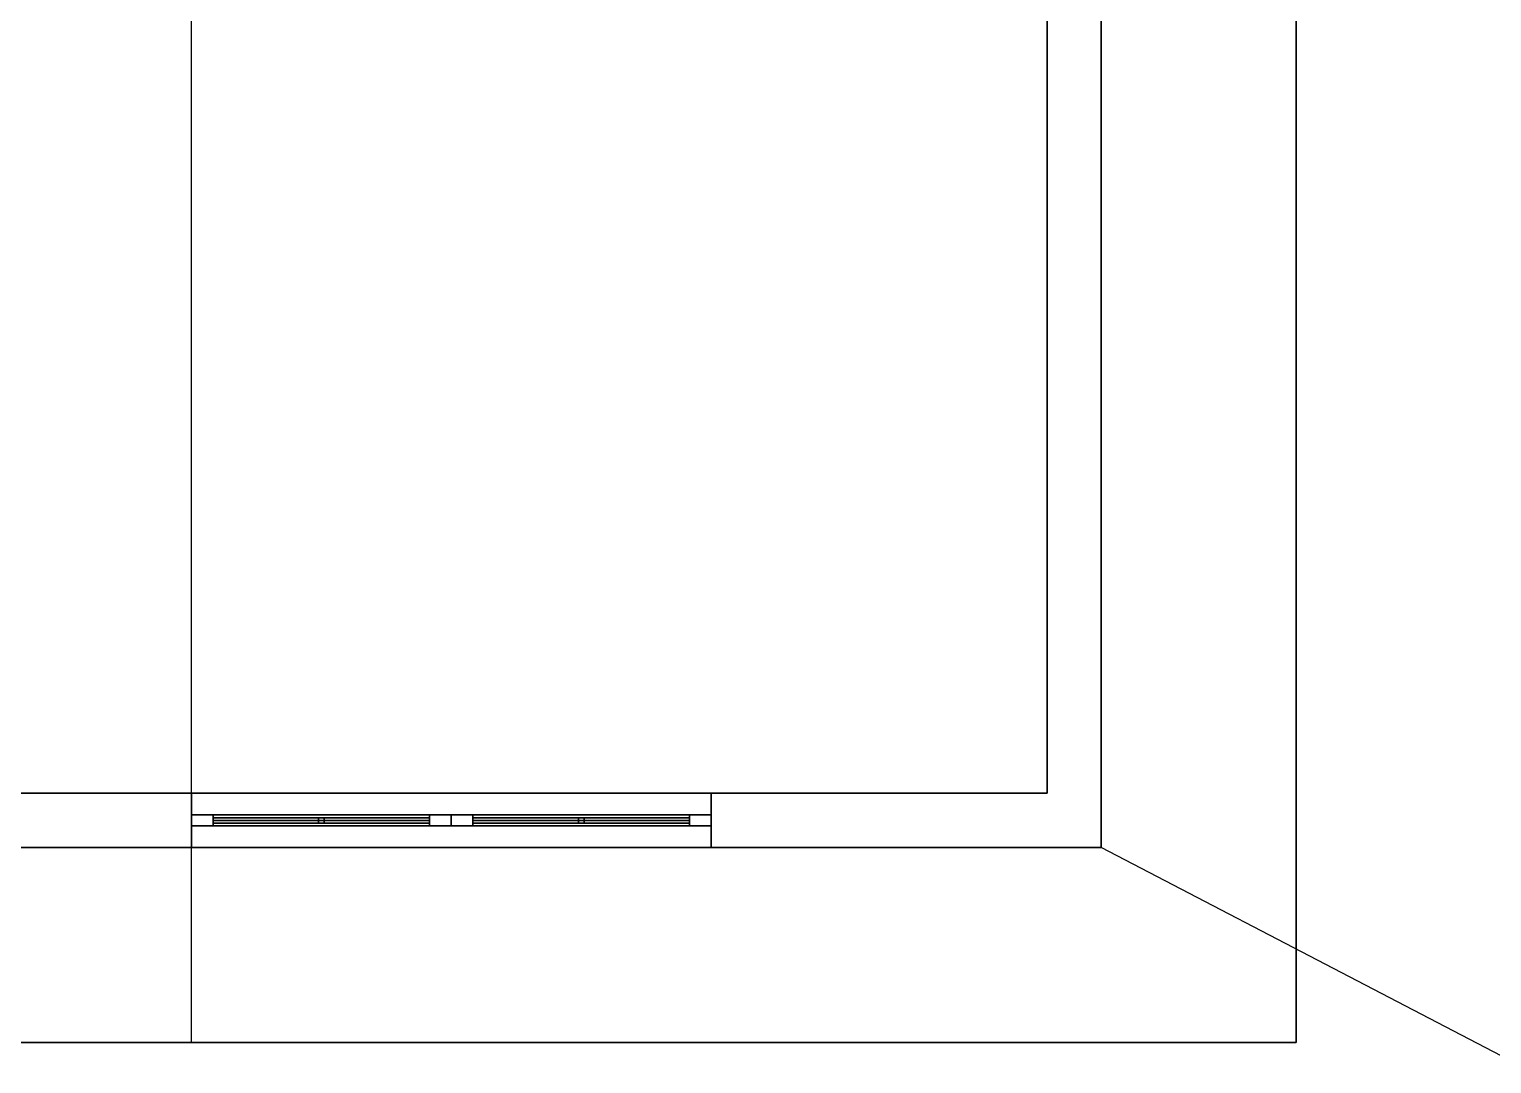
# Model space of a CAD drawing. Extents: x -340 to 755, y -404 to 683.
# Drawn here: x 69 to 204, y -120 to -24.5 of the extents above; entities that cross this region are included whole.
import ezdxf

# ---------------------------------------------------------------- set-up
doc = ezdxf.new("R2010")
doc.units = 0
for name, color, linetype in [('CEILING', 1, 'CONTINUOUS'), ('FASCIA', 2, 'CONTINUOUS'), ('FLOOR', 44, 'CONTINUOUS'), ('GLASS', 4, 'CONTINUOUS'), ('ROOF', 22, 'CONTINUOUS'), ('TERRAIN', 104, 'CONTINUOUS'), ('WALL', 43, 'CONTINUOUS'), ('WALL_INT', 7, 'CONTINUOUS'), ('WIN_FRM', 20, 'CONTINUOUS'), ('WINDOW', 10, 'CONTINUOUS')]:
    doc.layers.add(name, color=color, linetype=linetype)

# ---------------------------------------------------------------- blocks, each defined once
blk = doc.blocks.new('WINDOW')
at = {"layer": 'GLASS'}
blk.add_3dface([(22, 0.5, 2), (22, 0.5, 34), (2, 0.5, 34), (2, 0.5, 2)], dxfattribs=at)
at = {"layer": 'WINDOW'}
for points in [[(0, 0, 36), (0, 1, 36), (0, 1), (0, 0)], [(0, 1), (0, 1, 36), (2, 1, 34), (2, 1, 2)], [(0, 1), (0, 0), (24, 0), (24, 1)], [(24, 1), (0, 1), (2, 1, 2), (22, 1, 2)], [(24, 1, 36), (24, 0, 36), (0, 0, 36), (0, 1, 36)], [(2, 1, 34), (0, 1, 36), (24, 1, 36), (22, 1, 34)], [(0, 0), (0, 0, 36), (2, 0, 34), (2, 0, 2)], [(24, 0), (0, 0), (2, 0, 2), (22, 0, 2)], [(2, 0, 34), (0, 0, 36), (24, 0, 36), (22, 0, 34)], [(22, 1, 2), (22, 0, 2), (2, 0, 2), (2, 1, 2)], [(22, 1, 34), (2, 1, 34), (2, 0, 34), (22, 0, 34)], [(22, 0.75, 12.25), (22, 0.25, 12.25), (2, 0.25, 12.25), (2, 0.75, 12.25)], [(2, 0.75, 11.75), (2, 0.25, 11.75), (22, 0.25, 11.75), (22, 0.75, 11.75)], [(2, 0.75, 11.75), (2, 0.75, 12.25), (22, 0.75, 12.25), (22, 0.75, 11.75)], [(22, 0.75, 24.25), (22, 0.25, 24.25), (2, 0.25, 24.25), (2, 0.75, 24.25)], [(2, 0.75, 23.75), (2, 0.25, 23.75), (22, 0.25, 23.75), (22, 0.75, 23.75)], [(2, 0.75, 23.75), (2, 0.75, 24.25), (22, 0.75, 24.25), (22, 0.75, 23.75)], [(2, 0.25, 11.75), (2, 0.25, 12.25), (22, 0.25, 12.25), (22, 0.25, 11.75)], [(2, 0.25, 23.75), (2, 0.25, 24.25), (22, 0.25, 24.25), (22, 0.25, 23.75)], [(11.75, 0.75, 2), (11.75, 0.25, 2), (11.75, 0.25, 34), (11.75, 0.75, 34)], [(11.75, 0.75, 2), (11.75, 0.75, 34), (12.25, 0.75, 34), (12.25, 0.75, 2)], [(11.75, 0.25, 2), (11.75, 0.25, 34), (12.25, 0.25, 34), (12.25, 0.25, 2)], [(12.25, 0.75, 2), (12.25, 0.25, 2), (12.25, 0.25, 34), (12.25, 0.75, 34)], [(22, 1, 2), (22, 0, 2), (22, 0, 34), (22, 1, 34)], [(22, 1, 34), (22, 1, 2), (24, 1), (24, 1, 36)], [(22, 0, 34), (22, 0, 2), (24, 0), (24, 0, 36)], [(24, 1), (24, 0), (24, 0, 36), (24, 1, 36)]]:
    blk.add_3dface(points, dxfattribs=at)

msp = doc.modelspace()

# ---------------------------------------------------------------- linework, layer by layer
at = {"layer": 'CEILING'}
for points in [[(-18, -118.02, 81.52), (84, -118.02, 183.52), (84, 157.98, 183.52), (-18, 157.98, 81.52)], [(186, -118.02, 81.52), (84, -118.02, 183.52), (84, 157.98, 183.52), (186, 157.98, 81.52)]]:
    msp.add_3dface(points, dxfattribs=at)
at = {"layer": 'FASCIA'}
for points in [[(186, -118.02, 90), (186, 157.98, 90), (186, 157.98, 81.52), (186, -118.02, 81.52)], [(84, -118.02, 183.52), (84, -118.02, 192), (-18, -118.02, 90), (-18, -118.02, 81.52)], [(186, -118.02, 81.52), (186, -118.02, 90), (84, -118.02, 192), (84, -118.02, 183.52)]]:
    msp.add_3dface(points, dxfattribs=at)
at = {"layer": 'FLOOR'}
msp.add_3dface([(0, 139.98, 3.52), (168, 139.98, 3.52), (168, -100.02, 3.52), (0, -100.02, 3.52)], dxfattribs=at)
at = {"layer": 'ROOF'}
for points in [[(-18, -118.02, 90), (84, -118.02, 192), (84, 157.98, 192), (-18, 157.98, 90)], [(186, -118.02, 90), (84, -118.02, 192), (84, 157.98, 192), (186, 157.98, 90)]]:
    msp.add_3dface(points, dxfattribs=at)
at = {"layer": 'TERRAIN'}
for points in [[(744, 679.98, 3.52), (744, -400.02, 3.52), (168, -100.02, 3.52), (168, 139.98, 3.52)], [(744, -400.02, 3.52), (168, -100.02, 3.52), (0, -100.02, 3.52), (-336, -400.02, 3.52)]]:
    msp.add_3dface(points, dxfattribs=at)
at = {"layer": 'WALL'}
for points in [[(168, 139.98, 3.52), (168, 139.98, 99.52), (168, -100.02, 99.52), (168, -100.02, 3.52)], [(0, -100.02, 99.52), (84, -100.02, 183.52), (168, -100.02, 99.52)], [(84, -100.02, 3.52), (58.41, -100.02, 3.52), (58.41, -100.02, 99.52), (84, -100.02, 99.52)], [(84, -100.02, 75.52), (84, -100.02, 99.52), (132, -100.02, 99.52), (132, -100.02, 75.52)], [(84, -100.02, 3.52), (84, -100.02, 39.52), (132, -100.02, 39.52), (132, -100.02, 3.52)], [(168, -100.02, 3.52), (132, -100.02, 3.52), (132, -100.02, 99.52), (168, -100.02, 99.52)]]:
    msp.add_3dface(points, dxfattribs=at)
at = {"layer": 'WALL_INT'}
for points in [[(163, -95.02, 104.52), (163, 134.98, 104.52), (163, 37.98, 39.52), (163, 1.98, 39.52)], [(163, -95.02, 99.52), (163, -95.02, 104.52), (5, -95.02, 104.52), (5, -95.02, 99.52)], [(5, -95.02, 104.52), (84, -95.02, 183.52), (163, -95.02, 104.52)], [(84, -95.02, 3.52), (58.41, -95.02, 3.52), (58.41, -95.02, 99.52), (84, -95.02, 99.52)], [(84, -95.02, 75.52), (84, -95.02, 99.52), (132, -95.02, 99.52), (132, -95.02, 75.52)], [(84, -95.02, 3.52), (84, -95.02, 39.52), (132, -95.02, 39.52), (132, -95.02, 3.52)], [(132, -95.02, 99.52), (163, -95.02, 99.52), (163, -95.02, 3.52), (132, -95.02, 3.52)]]:
    msp.add_3dface(points, dxfattribs=at)
at = {"layer": 'WALL_INT', "invisible_edges": 12}
msp.add_3dface([(163, -95.02, 104.52), (163, -95.02, 3.52), (163, 1.98, 3.52), (163, 1.98, 39.52)], dxfattribs=at)
at = {"layer": 'WIN_FRM'}
for points in [[(84, -100.02, 75.52), (84, -95.02, 75.52), (84, -95.02, 39.52), (84, -100.02, 39.52)], [(84, -100.02, 75.52), (84, -95.02, 75.52), (132, -95.02, 75.52), (132, -100.02, 75.52)], [(84, -100.02, 39.52), (84, -95.02, 39.52), (132, -95.02, 39.52), (132, -100.02, 39.52)], [(132, -100.02, 75.52), (132, -95.02, 75.52), (132, -95.02, 39.52), (132, -100.02, 39.52)]]:
    msp.add_3dface(points, dxfattribs=at)

# ---------------------------------------------------------------- block references
at = {"layer": 'WINDOW'}
msp.add_blockref('WINDOW', (84, -98.02, 39.52), dxfattribs=at)
at = {"layer": 'WINDOW', "extrusion": (0, 0, -1)}
msp.add_blockref('WINDOW', (-132, -98.02, -75.52), dxfattribs=at)

doc.saveas('drawing.dxf')
